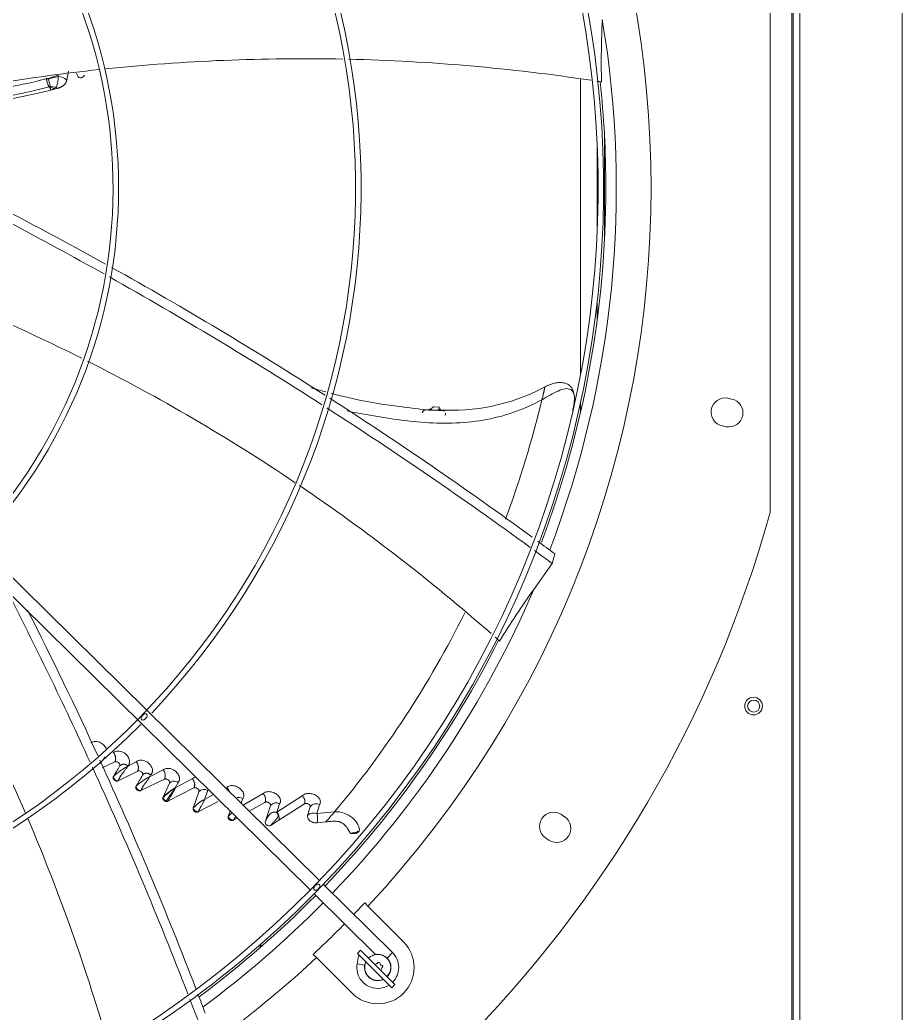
# Model space of a CAD drawing. Header units: millimetres. Extents: x 113490 to 142599, y -20467 to 115.
# Drawn here: x 129105.5 to 129505.6, y -11734.3 to -11283.8 of the extents above; entities that cross this region are included whole.
import ezdxf

# ---------------------------------------------------------------- set-up
doc = ezdxf.new("R2010")
doc.units = ezdxf.units.MM
doc.layers.add('DV3_0', color=7, linetype='Continuous')

msp = doc.modelspace()

# ---------------------------------------------------------------- linework, layer by layer
at = {"layer": 'DV3_0', "color": 7, "linetype": 'Continuous', "lineweight": 20}
for p, q in [((129455.64, -9845.59), (129455.64, -11865.47)), ((129505.64, -11903.49), (129505.64, -11274.49)), ((129117.42, -11310.52), (129117.42, -11310.5)), ((129118.33, -11310.31), (129122.82, -11308.9)), ((129122.82, -11308.9), (129122.85, -11309.41)), ((129118.83, -11314.21), (129118.79, -11314.18)), ((129119.46, -11315.62), (129118.88, -11314.26)), ((129119.12, -11314.17), (129121.07, -11314.84)), ((129121.07, -11314.84), (129119.46, -11315.62)), ((129122.04, -11314.26), (129121.07, -11314.84)), ((129122.24, -11314.88), (129122.04, -11314.26)), ((129370.63, -11383.52), (129370.63, -11336.47)), ((129367.31, -11379.64), (129367.31, -11340.34)), ((129367.31, -11419.76), (129367.31, -11411.56)), ((129291.78, -11460.67), (129295.32, -11460.77)), ((129272, -11709.27), (129274.46, -11706.78)), ((129261.88, -11712.5), (129258.44, -11711.89))]:
    msp.add_line(p, q, dxfattribs=at)
at = {"layer": 'DV3_0', "color": 7, "linetype": 'Continuous', "lineweight": 15}
for p, q in [((129456.24, -9857.26), (129456.24, -11851.51)), ((129459.24, -9857.26), (129459.24, -11851.51)), ((129445.74, -11507.16), (129445.74, -11212.82)), ((129126.72, -11311.09), (129127.54, -11307.04)), ((129117.42, -11310.5), (129117.4, -11310.42)), ((129118.38, -11310.46), (129118.33, -11310.31)), ((129122.85, -11309.41), (129118.38, -11310.46)), ((129118.39, -11310.5), (129118.38, -11310.46)), ((129359.73, -11444.84), (129359.73, -11310.84)), ((129118.79, -11314.18), (129119.15, -11313.76)), ((129118.83, -11314.21), (129119.16, -11313.9)), ((129118.88, -11314.26), (129118.83, -11314.21)), ((129118.88, -11314.26), (129119.12, -11314.17)), ((129119.16, -11313.9), (129119.15, -11313.76)), ((129122.04, -11314.26), (129119.16, -11313.9)), ((129122.24, -11314.88), (129119.46, -11315.62)), ((129241.33, -11674.11), (128932.04, -11369.11)), ((128928.48, -11374.03), (129237.15, -11678.41)), ((129428.29, -11455.72), (129426.62, -11455.38)), ((129291.76, -11460.82), (129295.28, -11460.91)), ((129295.85, -11459.44), (129292.99, -11459.21)), ((129295.28, -11460.91), (129295.32, -11460.77)), ((129298.49, -11460.8), (129297.22, -11460.78)), ((129359.73, -11461.9), (129359.73, -11457.32)), ((129424.13, -11467.94), (129425.79, -11468.27)), ((129346.89, -11530.33), (129348.18, -11526.01)), ((129338.57, -11542.07), (129346.89, -11530.33)), ((129148.55, -11620.32), (129142.83, -11623.06)), ((129158.19, -11620.23), (129154.24, -11622.34)), ((129154.24, -11622.34), (129154.37, -11622.14)), ((129158.89, -11624.44), (129150.03, -11628.89)), ((129170.44, -11623.91), (129164.21, -11627.07)), ((129164.21, -11627.07), (129164.76, -11626.19)), ((129171.11, -11628.16), (129160.3, -11633.34)), ((129170.4, -11636.28), (129173.33, -11630.01)), ((129183.68, -11627.95), (129175.94, -11632.12)), ((129175.94, -11632.12), (129177.2, -11629.68)), ((129184.4, -11632.14), (129172.61, -11638.17)), ((129184.07, -11641.22), (129186.69, -11633.86)), ((129189.14, -11637.31), (129190.73, -11633.35)), ((129193.23, -11635.11), (129189.14, -11637.31)), ((129215.76, -11634.71), (129206.73, -11639.99)), ((129233.51, -11635.73), (129221.98, -11643.18)), ((129195.42, -11638.34), (129186.33, -11642.99)), ((129205.79, -11639.06), (129206.57, -11636.93)), ((129216.62, -11638.65), (129209.48, -11642.7)), ((129216.79, -11647.61), (129219.09, -11640.13)), ((129234.51, -11639.39), (129222.88, -11646.74)), ((129235.99, -11644.6), (129237.14, -11640.66)), ((129199.97, -11645.09), (129200.8, -11642.57)), ((129221.98, -11643.18), (129221.75, -11643.15)), ((129248.19, -11642.94), (129240.12, -11643.74)), ((129352.53, -11645.15), (129351.11, -11644.2)), ((129204.05, -11645.77), (129202.33, -11646.75)), ((129222.88, -11646.74), (129219.28, -11649.09)), ((129244.26, -11647.52), (129240.26, -11647.92)), ((129255.49, -11652.78), (129255.48, -11652.77)), ((129344, -11654.85), (129345.42, -11655.79)), ((129274.46, -11706.78), (129243.11, -11675.87)), ((129238.93, -11680.17), (129266.78, -11707.63)), ((129263.35, -11685.77), (129261.86, -11684.27)), ((129279.46, -11701.88), (129263.35, -11685.77)), ((129214.39, -11704.6), (129214.39, -11703.27)), ((129214.7, -11703.01), (129214.7, -11704.34)), ((129238.52, -11707.61), (129240.01, -11709.1)), ((129259.07, -11708.28), (129258.44, -11711.89)), ((129260.01, -11705.77), (129258.6, -11707.18)), ((129274.16, -11722.74), (129258.6, -11707.18)), ((129259.83, -11708.41), (129259.07, -11708.28)), ((129260.01, -11705.77), (129275.57, -11721.32)), ((129240.01, -11709.1), (129256.12, -11725.21)), ((129263.76, -11709.1), (129263.27, -11709.02)), ((129274.16, -11722.74), (129275.57, -11721.32))]:
    msp.add_line(p, q, dxfattribs=at)
for centre, radius in [((129438.24, -11594.99), 4), ((129438.32, -11594.99), 2.75)]:
    msp.add_circle(centre, radius, dxfattribs=at)
for centre, radius, start, end in [((128914.24, -11359.99), 453.5, 315.9918, 45.5613), ((128914.24, -11359.99), 456, 316.0129, 45.5635), ((128914.24, -11359.99), 477.5, 316.9802, 43.0198), ((128914.24, -11359.99), 346, 316.5062, 45.3204), ((128914.24, -11359.99), 343.5, 315.6512, 45.622), ((128914.24, -11359.99), 233.5, 316.4663, 45.8392), ((128914.24, -11359.99), 236, 317.0271, 45.7088), ((129776.49, -11303.41), 407.31, 177.2335, 181.1915), ((129234.17, -12173.61), 872.25, 88.82742, 95.92318), ((129234.17, -12173.61), 872.25, 81.40447, 88.66355), ((129234.17, -12173.61), 872.25, 96.10944, 102.2715), ((129059.98, -11087.98), 229.83, 273.7436, 284.4718), ((129118.02, -11313.43), 3, 83.1052, 101.6036), ((129117.97, -11313.43), 2.96, 81.7265, 100.6224), ((129128.33, -11308.54), 11.08, 190.2785, 210.594), ((129088.61, -11319.16), 31.02, 10.0291, 16.2291), ((129122.73, -11314.98), 5.57, 44.234, 88.773), ((129136.21, -11306.69), 5.19, 193.4825, 210.9685), ((129234.17, -12173.61), 872.25, 81.09042, 81.22522), ((128914.24, -11359.99), 457, 0, 6.0686), ((129057.03, -11081.5), 240.73, 268.2172, 284.865), ((129060.47, -11087.41), 235.71, 267.3918, 284.4925), ((129118.7, -11313.97), 0.473, 334.4881, 7.6188), ((128250.29, -13004.2), 1841.3, 60.95292, 64.05747), ((128204.55, -13075.18), 1921.33, 60.74083, 63.6758), ((128914.24, -11359.99), 457, 339.424, 0), ((128250.29, -13004.2), 1841.3, 57.34191, 60.857), ((128743.51, -12217.42), 872.25, 63.43384, 69.5445), ((128204.55, -13075.18), 1921.33, 57.30151, 60.65735), ((128743.51, -12217.42), 872.25, 56.07412, 63.24774), ((129301.22, -11370.51), 90.33, 268.265, 299.1199), ((129353.22, -11454.5), 3.74, 5.171, 55.2182), ((128250.29, -13004.2), 1841.3, 53.79883, 57.26308), ((129301.26, -11381.92), 84.69, 298.9449, 299.1014), ((129337.43, -11455.21), 19.56, 343.2318, 2.9654), ((129357.18, -11454.14), 0.228, 185.4122, 193.4088), ((129425.37, -11461.66), 6.4, 78.75, 258.75), ((129427.04, -11461.99), 6.4, 258.75, 78.75), ((128204.55, -13075.18), 1921.33, 53.88646, 57.22542), ((129278.48, -11458.5), 13.48, 350.086, 350.7078), ((129284.44, -11457.07), 11.5, 341.215, 348.1299), ((128743.51, -12217.42), 872.25, 48.70033, 55.91709), ((128914.24, -11359.99), 551.5, 285.4775, 344.5225), ((128250.29, -13004.2), 1841.3, 53.39786, 53.70009), ((128204.55, -13075.18), 1921.33, 53.51882, 53.81385), ((127389.86, -12419.24), 1921.39, 24.56568, 27.16861), ((128307.06, -11989.01), 872.25, 23.32871, 30.53654), ((129670.3, -11778.63), 407.44, 144.5071, 148.4639), ((127467.13, -12384.07), 1840.9, 24.60001, 26.89057), ((128743.51, -12217.42), 872.25, 48.36342, 48.53339), ((128914.24, -11359.99), 457, 316.1597, 333.2808), ((128914.24, -11359.99), 343.5, 225.9212, 315.6512), ((128914.24, -11359.99), 346, 270, 315.3179), ((127389.86, -12419.24), 1921.39, 21.16348, 24.49317), ((127467.13, -12384.07), 1840.9, 21.02717, 24.54064), ((126261.59, -9865.68), 3381.22, 328.6085, 328.70007), ((129170.48, -11651.66), 33.52, 118.9878, 132.3769), ((125748.29, -9634.07), 3951.76, 329.64096, 329.72446), ((129177.89, -11652.79), 29.13, 118.0017, 132.6106), ((129167.56, -11626.55), 3.91, 335.5813, 42.3867), ((129175.42, -11631.68), 2.68, 48.4997, 141.4403), ((129196.63, -11634.45), 3.78, 12.1191, 44.0614), ((129191.02, -11656.75), 28.87, 121.4706, 135.595), ((129187.89, -11653.83), 24.77, 118.8187, 134.9058), ((129188.98, -11635.69), 2.93, 53.1363, 141.3148), ((129204.86, -11639.46), 3.06, 55.8728, 117.4823), ((129197.93, -11653.96), 18.83, 117.8465, 137.415), ((129221.64, -11642.09), 3.21, 59.3258, 142.3868), ((129070.61, -11589.89), 160.48, 340.6073, 342.0589), ((129239.88, -11642.72), 3.43, 63.9172, 143.096), ((129073.9, -11590.08), 174.66, 342.1076, 343.5161), ((129215.09, -11658.56), 20.25, 131.5607, 138.3129), ((129184.96, -11634.93), 21.01, 325.7537, 331.1896), ((129221.06, -11645.79), 2.73, 75.2441, 82.0086), ((129219.32, -11645.95), 3.71, 23.6858, 48.9928), ((129219.92, -11645.6), 3.17, 338.8246, 49.6777), ((129220.76, -11644.32), 1.96, 345.276, 355.8699), ((129238.72, -11647.35), 3.87, 68.7786, 134.8411), ((129233.66, -11646.04), 6.86, 344.1096, 19.6497), ((129233.41, -11646.05), 7.09, 344.7194, 19.04), ((129070.74, -11494.33), 231.46, 318.56, 320.0536), ((129347.56, -11649.53), 6.4, 56.25, 236.25), ((129348.97, -11650.47), 6.4, 236.25, 56.25), ((128307.06, -11989.01), 872.25, 15.92432, 23.15375), ((128914.24, -11359.99), 453.5, 315.56, 315.9918), ((128914.24, -11359.99), 456, 315.5714, 316.0129), ((128914.24, -11359.99), 453.5, 225.9915, 315.56), ((128914.24, -11359.99), 456, 270, 315.5611), ((128914.24, -11359.99), 457, 306.6, 315.4011), ((128914.24, -11359.99), 456, 315.5611, 315.5714), ((128914.24, -11359.99), 475.39, 316.1242, 316.989), ((128914.24, -11359.99), 475.39, 313.011, 315.4011), ((129267.79, -11713.54), 16.5, 225, 45), ((129267.79, -11713.54), 6, 315, 135), ((129267.79, -11713.54), 5.91, 315, 135), ((129267.79, -11713.54), 9.5, 315, 45.4011), ((128914.24, -11359.99), 477.5, 226.9802, 313.0198), ((129267.79, -11713.54), 9.5, 170, 270), ((129267.79, -11713.54), 6, 154.4712, 295.5288), ((129267.79, -11713.54), 5.91, 154.7712, 295.2288), ((129267.19, -11711.29), 0.6, 238.8788, 331.1212), ((129268.24, -11711.87), 0.6, 358.8617, 151.1383), ((129269.44, -11711.9), 0.6, 178.8788, 271.1212), ((129269.46, -11713.1), 0.6, 298.8618, 91.1382), ((129270.04, -11714.15), 0.6, 118.8788, 211.1212), ((129267.79, -11713.54), 9.5, 270, 302.8343), ((127467.13, -12384.07), 1840.9, 20.67002, 20.95746), ((127389.86, -12419.24), 1921.39, 20.79191, 21.08376)]:
    msp.add_arc(centre, radius, start, end, dxfattribs=at)
at = {"layer": 'DV3_0', "color": 7, "linetype": 'Continuous', "lineweight": 20}
for centre, radius, start, end in [((128914.24, -11359.99), 461.75, 339.1775, 9.5034), ((129118.19, -11313.2), 2.89, 87.0676, 105.6955), ((129112.28, -11310.14), 10.59, 337.0766, 3.9275), ((129084.14, -11323.08), 36.1, 11.929, 14.2834), ((128899.91, -11350.55), 454.74, 339.4486, 346.5883), ((128914.24, -11359.99), 461.75, 316.1456, 336.7764), ((128899.91, -11350.55), 454.74, 319.986, 333.5975), ((129170.86, -11636.43), 0.488, 162.8059, 194.1766), ((129172.81, -11635.59), 2.6, 201.5728, 250.1568), ((129172.51, -11636.83), 1.34, 244.2828, 274.1581), ((128914.24, -11359.99), 461.75, 306.4295, 315.4011)]:
    msp.add_arc(centre, radius, start, end, dxfattribs=at)
at = {"layer": 'DV3_0', "color": 7, "linetype": 'Continuous', "lineweight": 15}
for points, knots in [([(129122.24, -11314.88), (129122.36, -11314.85), (129122.59, -11314.79), (129122.93, -11314.68), (129123.25, -11314.57), (129123.55, -11314.46), (129123.83, -11314.34), (129124.1, -11314.21), (129124.36, -11314.09), (129124.59, -11313.96), (129124.82, -11313.82), (129125.03, -11313.68), (129125.22, -11313.53), (129125.4, -11313.38), (129125.62, -11313.19), (129125.87, -11312.93), (129126.12, -11312.6), (129126.33, -11312.25), (129126.5, -11311.88), (129126.63, -11311.5), (129126.69, -11311.23), (129126.72, -11311.09)], [0, 0, 0, 0, 0.056641, 0.110783, 0.162557, 0.212098, 0.259543, 0.305035, 0.348719, 0.390746, 0.431269, 0.470446, 0.508434, 0.545395, 0.581486, 0.649318, 0.716602, 0.784371, 0.853612, 0.925225, 1, 1, 1, 1]), ([(129131.76, -11309.37), (129131.81, -11309.49), (129131.98, -11309.71), (129132.37, -11309.95), (129132.87, -11310.05), (129133.41, -11310), (129133.92, -11309.81), (129134.31, -11309.52), (129134.58, -11309.18), (129134.68, -11308.92), (129134.7, -11308.79)], [0, 0, 0, 0, 0.124936, 0.249948, 0.37496, 0.499972, 0.624984, 0.749995, 0.875007, 1, 1, 1, 1]), ([(129244.24, -11452.5), (129242.34, -11451.98), (129240.13, -11451.35), (129237.93, -11450.71), (129237.63, -11450.62)], [0.25984177, 0.25984177, 0.25984177, 0.25984177, 0.29278146, 0.29802068, 0.29802068, 0.29802068, 0.29802068]), ([(129342.61, -11454.91), (129342.75, -11454.29), (129342.97, -11453.26), (129343.21, -11452.15), (129343.38, -11451.34), (129343.49, -11450.77), (129343.56, -11450.41), (129343.59, -11450.24), (129343.59, -11450.21), (129343.56, -11450.32), (129343.49, -11450.59), (129343.38, -11451.09), (129343.25, -11451.63), (129343.09, -11452.37), (129342.88, -11453.28), (129342.61, -11454.45), (129342.38, -11455.46), (129342.25, -11456.03)], [0, 0, 0, 0, 0.062128, 0.124656, 0.187183, 0.249711, 0.312238, 0.374766, 0.437294, 0.499821, 0.624876, 0.687404, 0.749931, 0.812459, 0.874987, 0.937514, 1, 1, 1, 1]), ([(129355.36, -11451.43), (129354.68, -11451.02), (129353.82, -11450.92), (129351.85, -11451.19), (129350.74, -11451.57), (129348.4, -11452.61), (129347.18, -11453.26), (129344.76, -11454.6), (129343.56, -11455.3), (129342.45, -11455.92)], [0, 0, 0, 0, 0.25, 0.25, 0.5, 0.5, 0.75, 0.75, 1, 1, 1, 1]), ([(129355.62, -11450.5), (129355.32, -11450.13), (129354.71, -11449.38), (129353.14, -11448.59), (129351.04, -11448.21), (129348.58, -11448.34), (129345.93, -11449.05), (129344.4, -11449.81), (129343.51, -11450.27)], [0, 0, 0, 0, 0.120272, 0.284495, 0.459149, 0.640843, 0.823587, 1, 1, 1, 1]), ([(129289.82, -11460.62), (129279.61, -11459.46), (129266.11, -11457.86), (129251.77, -11454.49), (129246.59, -11453.13)], [0, 0, 0, 0, 0.1570657, 0.2463577, 0.2463577, 0.2463577, 0.2463577]), ([(129253.88, -11461.13), (129255.56, -11461.47), (129257.25, -11461.79), (129268.42, -11463.91), (129277.98, -11465.49), (129296.95, -11466.95), (129306.36, -11466.83), (129324.7, -11463.76), (129333.63, -11460.83), (129342.25, -11456.03)], [0.6026537, 0.6026537, 0.6026537, 0.6026537, 0.625, 0.625, 0.75, 0.75, 0.875, 0.875, 1, 1, 1, 1]), ([(129288.02, -11461.92), (129288.04, -11461.87), (129288.07, -11461.78), (129288.13, -11461.64), (129288.19, -11461.52), (129288.25, -11461.41), (129288.31, -11461.31), (129288.42, -11461.17), (129288.6, -11460.99), (129288.91, -11460.81), (129289.31, -11460.68), (129289.85, -11460.62), (129290.33, -11460.64), (129290.71, -11460.68), (129290.95, -11460.72), (129291.16, -11460.75), (129291.33, -11460.78), (129291.46, -11460.8), (129291.57, -11460.81), (129291.67, -11460.81), (129291.73, -11460.82), (129291.76, -11460.82)], [0, 0, 0, 0, 0.034615, 0.067153, 0.097641, 0.126151, 0.15278, 0.177653, 0.253284, 0.326616, 0.426356, 0.551745, 0.706817, 0.759074, 0.82393, 0.874115, 0.905827, 0.93629, 0.961485, 0.980409, 1, 1, 1, 1]), ([(129291.46, -11460.42), (129291.45, -11460.36), (129291.44, -11460.25), (129291.46, -11460.1), (129291.5, -11460.08), (129291.55, -11460.18), (129291.58, -11460.32), (129291.62, -11460.49), (129291.65, -11460.6), (129291.71, -11460.68), (129291.77, -11460.67), (129291.78, -11460.67)], [0, 0, 0, 0, 0.128962, 0.223321, 0.471945, 0.607552, 0.749514, 0.893505, 0.958713, 0.987993, 1, 1, 1, 1]), ([(129291.46, -11460.42), (129291.49, -11460.41), (129291.53, -11460.37), (129291.6, -11460.33), (129291.67, -11460.3), (129291.71, -11460.29), (129291.73, -11460.28), (129291.74, -11460.28)], [0, 0, 0, 0, 0.0394695, 0.0785517, 0.1172794, 0.155685, 0.161873, 0.161873, 0.161873, 0.161873]), ([(129291.78, -11460.67), (129291.82, -11460.61), (129291.9, -11460.49), (129292.02, -11460.33), (129292.13, -11460.17), (129292.25, -11460.01), (129292.36, -11459.87), (129292.47, -11459.74), (129292.58, -11459.62), (129292.68, -11459.52), (129292.79, -11459.43), (129292.89, -11459.35), (129292.98, -11459.3), (129293.07, -11459.26), (129293.16, -11459.23), (129293.24, -11459.23), (129293.29, -11459.24), (129293.32, -11459.25)], [0, 0, 0, 0, 0.0316233, 0.063666, 0.0961048, 0.1289206, 0.1620988, 0.1956297, 0.2295096, 0.2637404, 0.2983311, 0.3332973, 0.3686623, 0.4044567, 0.4407194, 0.4774968, 0.5148434, 0.5148434, 0.5148434, 0.5148434]), ([(129295.28, -11460.91), (129295.36, -11460.91), (129295.54, -11460.91), (129295.93, -11460.89), (129296.42, -11460.87), (129297.08, -11460.91), (129297.58, -11461.01), (129297.87, -11461.18), (129297.92, -11461.22)], [0, 0, 0, 0, 0.0432673, 0.1100997, 0.236564, 0.3525356, 0.5287013, 0.5662275, 0.5662275, 0.5662275, 0.5662275]), ([(129295.32, -11460.77), (129295.34, -11460.77), (129295.38, -11460.76), (129295.42, -11460.72), (129295.49, -11460.68), (129295.56, -11460.62), (129295.65, -11460.54), (129295.79, -11460.43), (129295.96, -11460.34), (129296.16, -11460.28), (129296.36, -11460.34), (129296.35, -11460.55), (129296.35, -11460.65)], [0, 0, 0, 0, 0.012213, 0.03615, 0.072549, 0.121252, 0.181278, 0.274862, 0.441704, 0.562368, 0.791317, 1, 1, 1, 1]), ([(129160.65, -11601.1), (129160.61, -11601.05), (129160.53, -11600.96), (129160.42, -11600.72), (129160.38, -11600.32), (129160.56, -11599.89), (129160.83, -11599.51), (129161.1, -11599.19), (129161.4, -11598.91), (129161.78, -11598.64), (129162.2, -11598.46), (129162.59, -11598.48), (129162.83, -11598.6), (129162.92, -11598.67), (129162.96, -11598.71)], [0, 0, 0, 0, 0.040443, 0.081793, 0.180216, 0.319289, 0.407802, 0.503208, 0.598506, 0.68594, 0.822069, 0.918689, 0.959722, 1, 1, 1, 1]), ([(129162.96, -11598.71), (129163, -11598.76), (129163.08, -11598.85), (129163.2, -11599.09), (129163.24, -11599.49), (129163.06, -11599.92), (129162.79, -11600.31), (129162.52, -11600.62), (129162.22, -11600.9), (129161.84, -11601.17), (129161.42, -11601.36), (129161.03, -11601.33), (129160.79, -11601.21), (129160.7, -11601.14), (129160.65, -11601.1)], [0, 0, 0, 0, 0.040471, 0.081926, 0.180876, 0.319892, 0.408079, 0.503208, 0.597701, 0.68481, 0.821378, 0.918632, 0.959731, 1, 1, 1, 1]), ([(129144.77, -11614.55), (129144.65, -11614.24), (129144.22, -11613.4), (129143.27, -11612.39), (129142.07, -11611.6), (129140.95, -11611.15), (129139.76, -11610.97), (129138.6, -11611.09), (129137.99, -11611.47), (129137.68, -11611.66)], [0.3184367, 0.3184367, 0.3184367, 0.3184367, 0.3985096, 0.5413232, 0.628849, 0.7196251, 0.8121213, 0.9052908, 1, 1, 1, 1]), ([(129143.99, -11618.04), (129143.97, -11618.09), (129143.93, -11618.19), (129143.86, -11618.35), (129143.78, -11618.5), (129143.69, -11618.66), (129143.53, -11618.92), (129143.25, -11619.31), (129142.84, -11619.83), (129142.43, -11620.33), (129142.1, -11620.72), (129141.93, -11620.93), (129141.88, -11621)], [0.0000242, 0.0000242, 0.0000242, 0.0000242, 0.0223392, 0.0454389, 0.0693317, 0.0940459, 0.1196058, 0.1909934, 0.2852171, 0.3759865, 0.4428982, 0.4761984, 0.4761984, 0.4761984, 0.4761984]), ([(129154.37, -11622.14), (129154.49, -11622.02), (129154.72, -11621.8), (129154.97, -11621.4), (129155.13, -11621), (129155.22, -11620.62), (129155.25, -11620.25), (129155.24, -11619.92), (129155.14, -11619.14), (129154.62, -11617.9), (129153.44, -11616.68), (129152.23, -11615.92), (129151.11, -11615.49), (129149.93, -11615.33), (129148.77, -11615.47), (129148.17, -11615.86), (129147.87, -11616.06)], [0, 0, 0, 0, 0.045484, 0.087511, 0.126239, 0.161752, 0.193995, 0.22288, 0.248302, 0.398303, 0.542361, 0.628866, 0.719082, 0.81149, 0.90479, 1, 1, 1, 1]), ([(129147.87, -11616.06), (129147.91, -11616.11), (129147.98, -11616.19), (129148.08, -11616.33), (129148.16, -11616.46), (129148.25, -11616.59), (129148.32, -11616.71), (129148.38, -11616.83), (129148.44, -11616.95), (129148.5, -11617.06), (129148.55, -11617.17), (129148.59, -11617.27), (129148.62, -11617.36), (129148.66, -11617.45), (129148.69, -11617.54), (129148.71, -11617.61), (129148.73, -11617.68), (129148.75, -11617.75), (129148.76, -11617.81), (129148.78, -11617.86), (129148.79, -11617.9), (129148.8, -11617.94), (129148.8, -11617.97), (129148.81, -11617.99), (129148.84, -11618.15), (129148.89, -11618.44), (129148.92, -11618.84), (129148.9, -11619.2), (129148.85, -11619.53), (129148.77, -11619.83), (129148.67, -11620.09), (129148.59, -11620.24), (129148.55, -11620.32)], [0, 0, 0, 0, 0.034344, 0.067168, 0.098516, 0.128424, 0.156915, 0.184012, 0.209726, 0.234069, 0.257047, 0.278666, 0.298927, 0.317831, 0.335378, 0.351567, 0.366395, 0.37986, 0.391959, 0.402687, 0.412043, 0.420021, 0.42662, 0.431837, 0.435668, 0.528079, 0.616208, 0.700323, 0.780585, 0.857152, 0.930213, 1, 1, 1, 1]), ([(129150.7, -11622.28), (129150.73, -11622.22), (129150.79, -11622.11), (129150.84, -11621.84), (129150.8, -11621.46), (129150.56, -11621), (129150.17, -11620.6), (129149.7, -11620.33), (129149.25, -11620.21), (129148.92, -11620.21), (129148.7, -11620.26), (129148.6, -11620.3), (129148.55, -11620.32)], [0, 0, 0, 0, 0.060979, 0.122856, 0.254546, 0.396945, 0.545585, 0.68882, 0.805931, 0.904784, 0.952657, 1, 1, 1, 1]), ([(129154.24, -11622.34), (129154.22, -11622.39), (129154.18, -11622.49), (129154.12, -11622.64), (129154.04, -11622.79), (129153.96, -11622.95), (129153.8, -11623.21), (129153.54, -11623.6), (129153.15, -11624.12), (129152.74, -11624.62), (129152.42, -11625.03), (129152.1, -11625.43), (129151.78, -11625.86), (129151.47, -11626.31), (129151.23, -11626.69), (129151.04, -11627), (129150.87, -11627.3), (129150.71, -11627.6), (129150.56, -11627.89), (129150.42, -11628.17), (129150.29, -11628.43), (129150.16, -11628.68), (129150.07, -11628.82), (129150.03, -11628.89)], [0, 0, 0, 0, 0.022116, 0.044979, 0.068622, 0.093072, 0.118353, 0.189051, 0.281999, 0.373022, 0.439614, 0.481491, 0.564848, 0.63761, 0.682237, 0.724973, 0.76612, 0.806014, 0.845018, 0.883516, 0.921909, 0.9606, 1, 1, 1, 1]), ([(129154.37, -11622.14), (129154.33, -11622.11), (129154.26, -11622.04), (129154.14, -11621.95), (129154.02, -11621.87), (129153.9, -11621.79), (129153.78, -11621.71), (129153.65, -11621.65), (129153.52, -11621.59), (129153.39, -11621.54), (129153.26, -11621.49), (129153.12, -11621.46), (129152.99, -11621.43), (129152.85, -11621.4), (129152.72, -11621.39), (129152.59, -11621.38), (129152.45, -11621.38), (129152.32, -11621.38), (129152.19, -11621.4), (129152.07, -11621.42), (129151.94, -11621.44), (129151.82, -11621.48), (129151.7, -11621.52), (129151.58, -11621.57), (129151.46, -11621.62), (129151.35, -11621.68), (129151.25, -11621.75), (129151.14, -11621.82), (129151.05, -11621.9), (129150.95, -11621.99), (129150.86, -11622.08), (129150.78, -11622.18), (129150.73, -11622.25), (129150.7, -11622.28)], [0, 0, 0, 0, 0.030291, 0.06056, 0.090853, 0.121211, 0.151668, 0.182249, 0.212976, 0.243865, 0.274927, 0.306171, 0.337603, 0.369226, 0.401044, 0.43306, 0.465274, 0.49769, 0.530307, 0.563117, 0.596108, 0.629266, 0.662573, 0.696012, 0.729564, 0.76321, 0.796931, 0.830709, 0.864529, 0.898377, 0.932243, 0.966118, 1, 1, 1, 1]), ([(129164.76, -11626.19), (129164.88, -11626.07), (129165.11, -11625.84), (129165.36, -11625.44), (129165.51, -11625.04), (129165.59, -11624.66), (129165.62, -11624.3), (129165.6, -11623.97), (129165.49, -11623.19), (129164.94, -11621.95), (129163.73, -11620.76), (129162.52, -11620.02), (129161.41, -11619.61), (129160.23, -11619.46), (129159.07, -11619.62), (129158.49, -11620.03), (129158.19, -11620.23)], [0, 0, 0, 0, 0.045632, 0.087718, 0.126426, 0.161832, 0.193872, 0.222444, 0.247427, 0.398097, 0.543438, 0.628642, 0.718208, 0.8105, 0.904084, 1, 1, 1, 1]), ([(129158.19, -11620.23), (129158.23, -11620.28), (129158.3, -11620.36), (129158.4, -11620.5), (129158.49, -11620.63), (129158.57, -11620.76), (129158.65, -11620.88), (129158.72, -11621), (129158.78, -11621.12), (129158.83, -11621.23), (129158.88, -11621.34), (129158.92, -11621.44), (129158.96, -11621.53), (129158.99, -11621.62), (129159.02, -11621.7), (129159.04, -11621.77), (129159.06, -11621.84), (129159.08, -11621.9), (129159.1, -11621.95), (129159.11, -11622), (129159.12, -11622.04), (129159.13, -11622.08), (129159.13, -11622.1), (129159.17, -11622.27), (129159.22, -11622.56), (129159.25, -11622.96), (129159.24, -11623.32), (129159.19, -11623.66), (129159.11, -11623.95), (129159.01, -11624.21), (129158.93, -11624.37), (129158.89, -11624.44)], [0, 0, 0, 0, 0.034913, 0.068221, 0.099975, 0.130214, 0.158967, 0.186255, 0.212093, 0.236491, 0.259457, 0.280995, 0.301106, 0.31979, 0.337046, 0.352872, 0.367264, 0.38022, 0.391735, 0.401805, 0.410427, 0.417596, 0.42331, 0.427565, 0.521414, 0.610902, 0.696294, 0.777739, 0.855376, 0.929387, 1, 1, 1, 1]), ([(129150.03, -11628.89), (129150, -11628.91), (129149.96, -11628.93), (129149.88, -11628.96), (129149.79, -11628.98), (129149.68, -11629.01), (129149.53, -11629.03), (129149.34, -11629.02), (129149.14, -11628.99), (129148.82, -11628.9), (129148.5, -11628.72), (129148.22, -11628.47), (129148.04, -11628.25), (129147.89, -11628.02), (129147.8, -11627.77), (129147.75, -11627.53), (129147.75, -11627.32), (129147.78, -11627.15), (129147.82, -11627.02), (129147.87, -11626.94), (129147.89, -11626.9)], [0, 0, 0, 0, 0.023685, 0.047466, 0.071475, 0.09584, 0.144223, 0.193094, 0.248324, 0.304393, 0.444759, 0.517414, 0.59071, 0.664382, 0.736891, 0.805398, 0.873372, 0.916416, 0.958401, 1, 1, 1, 1]), ([(129150.03, -11628.89), (129149.85, -11628.93), (129149.6, -11628.88), (129149.04, -11628.64), (129148.74, -11628.45), (129148.24, -11628), (129148.04, -11627.74), (129147.82, -11627.26), (129147.8, -11627.05), (129147.89, -11626.9)], [0, 0, 0, 0, 0.25, 0.25, 0.5, 0.5, 0.75, 0.75, 1, 1, 1, 1]), ([(129161.07, -11626.38), (129161.1, -11626.32), (129161.16, -11626.21), (129161.2, -11625.93), (129161.15, -11625.55), (129160.91, -11625.09), (129160.5, -11624.7), (129160.03, -11624.44), (129159.58, -11624.33), (129159.26, -11624.33), (129159.04, -11624.38), (129158.94, -11624.42), (129158.89, -11624.44)], [0, 0, 0, 0, 0.060903, 0.122655, 0.25432, 0.397066, 0.546321, 0.689979, 0.806929, 0.905328, 0.952911, 1, 1, 1, 1]), ([(129164.21, -11627.07), (129164.19, -11627.11), (129164.16, -11627.21), (129164.1, -11627.35), (129164.04, -11627.5), (129163.96, -11627.65), (129163.83, -11627.9), (129163.59, -11628.27), (129163.24, -11628.76), (129162.87, -11629.25), (129162.57, -11629.63), (129162.29, -11630.01), (129161.99, -11630.42), (129161.69, -11630.85), (129161.46, -11631.22), (129161.28, -11631.52), (129161.12, -11631.81), (129160.96, -11632.1), (129160.82, -11632.37), (129160.68, -11632.64), (129160.55, -11632.89), (129160.42, -11633.13), (129160.34, -11633.27), (129160.3, -11633.34)], [0, 0, 0, 0, 0.021768, 0.044278, 0.067562, 0.091644, 0.116549, 0.185919, 0.276389, 0.3673, 0.432608, 0.471944, 0.555436, 0.628427, 0.674056, 0.717868, 0.760141, 0.801183, 0.841323, 0.88091, 0.920305, 0.959878, 1, 1, 1, 1]), ([(129164.76, -11626.19), (129164.73, -11626.16), (129164.65, -11626.1), (129164.54, -11626.01), (129164.42, -11625.92), (129164.29, -11625.84), (129164.17, -11625.77), (129164.04, -11625.71), (129163.91, -11625.65), (129163.78, -11625.6), (129163.64, -11625.56), (129163.51, -11625.52), (129163.38, -11625.5), (129163.24, -11625.47), (129163.11, -11625.46), (129162.97, -11625.45), (129162.84, -11625.45), (129162.71, -11625.46), (129162.58, -11625.47), (129162.45, -11625.5), (129162.32, -11625.53), (129162.2, -11625.56), (129162.08, -11625.6), (129161.96, -11625.65), (129161.84, -11625.71), (129161.73, -11625.77), (129161.62, -11625.84), (129161.52, -11625.92), (129161.42, -11626), (129161.32, -11626.08), (129161.23, -11626.18), (129161.15, -11626.27), (129161.1, -11626.34), (129161.07, -11626.38)], [0, 0, 0, 0, 0.030121, 0.060224, 0.090357, 0.120564, 0.150876, 0.181322, 0.211924, 0.242699, 0.273659, 0.304813, 0.336169, 0.367731, 0.399502, 0.431485, 0.463683, 0.496098, 0.528729, 0.561568, 0.594602, 0.627818, 0.661197, 0.694722, 0.728373, 0.76213, 0.795975, 0.829888, 0.863855, 0.897859, 0.93189, 0.965938, 1, 1, 1, 1]), ([(129177.2, -11629.68), (129177.3, -11629.56), (129177.49, -11629.33), (129177.69, -11628.94), (129177.81, -11628.56), (129177.87, -11628.18), (129177.88, -11627.82), (129177.84, -11627.48), (129177.69, -11626.71), (129177.08, -11625.51), (129175.86, -11624.38), (129174.66, -11623.69), (129173.57, -11623.31), (129172.43, -11623.18), (129171.31, -11623.34), (129170.73, -11623.72), (129170.44, -11623.91)], [0, 0, 0, 0, 0.042988, 0.083321, 0.121126, 0.156486, 0.189349, 0.219635, 0.247246, 0.398049, 0.54578, 0.630422, 0.719507, 0.811377, 0.904576, 1, 1, 1, 1]), ([(129185.29, -11627.24), (129185.03, -11627.27), (129184.43, -11627.41), (129183.96, -11627.75), (129183.68, -11627.95)], [0.8396517, 0.8396517, 0.8396517, 0.8396517, 0.9042984, 1, 1, 1, 1]), ([(129160.3, -11633.34), (129160.27, -11633.35), (129160.22, -11633.37), (129160.15, -11633.4), (129160.07, -11633.42), (129159.96, -11633.45), (129159.81, -11633.46), (129159.62, -11633.46), (129159.42, -11633.43), (129159.1, -11633.33), (129158.78, -11633.16), (129158.5, -11632.91), (129158.32, -11632.7), (129158.18, -11632.46), (129158.08, -11632.22), (129158.03, -11631.98), (129158.03, -11631.77), (129158.06, -11631.6), (129158.1, -11631.47), (129158.14, -11631.39), (129158.16, -11631.35)], [0, 0, 0, 0, 0.023103, 0.046302, 0.069715, 0.09346, 0.141592, 0.19023, 0.245942, 0.302454, 0.444237, 0.517183, 0.590708, 0.664499, 0.737116, 0.805641, 0.873604, 0.916607, 0.95852, 1, 1, 1, 1]), ([(129160.3, -11633.34), (129160.12, -11633.36), (129159.87, -11633.31), (129159.32, -11633.07), (129159.03, -11632.87), (129158.53, -11632.43), (129158.33, -11632.18), (129158.1, -11631.71), (129158.08, -11631.5), (129158.16, -11631.35)], [0, 0, 0, 0, 0.25, 0.25, 0.5, 0.5, 0.75, 0.75, 1, 1, 1, 1]), ([(129173.33, -11630.01), (129173.34, -11629.98), (129173.36, -11629.93), (129173.39, -11629.84), (129173.4, -11629.74), (129173.41, -11629.61), (129173.39, -11629.43), (129173.33, -11629.21), (129173.22, -11628.99), (129173.02, -11628.7), (129172.68, -11628.39), (129172.22, -11628.15), (129171.84, -11628.06), (129171.58, -11628.05), (129171.41, -11628.07), (129171.25, -11628.1), (129171.16, -11628.14), (129171.11, -11628.16)], [0, 0, 0, 0, 0.030358, 0.060715, 0.091326, 0.122441, 0.187897, 0.254659, 0.325793, 0.39806, 0.547495, 0.691544, 0.808778, 0.858283, 0.907076, 0.953825, 1, 1, 1, 1]), ([(129183.68, -11627.95), (129183.71, -11627.99), (129183.78, -11628.06), (129183.88, -11628.19), (129183.97, -11628.31), (129184.05, -11628.42), (129184.12, -11628.54), (129184.19, -11628.66), (129184.25, -11628.77), (129184.31, -11628.87), (129184.36, -11628.98), (129184.4, -11629.08), (129184.44, -11629.17), (129184.48, -11629.26), (129184.51, -11629.35), (129184.54, -11629.43), (129184.56, -11629.5), (129184.58, -11629.57), (129184.6, -11629.64), (129184.62, -11629.69), (129184.63, -11629.75), (129184.64, -11629.8), (129184.65, -11629.84), (129184.7, -11630.03), (129184.75, -11630.36), (129184.76, -11630.8), (129184.72, -11631.2), (129184.64, -11631.55), (129184.54, -11631.87), (129184.44, -11632.05), (129184.4, -11632.14)], [0, 0, 0, 0, 0.032368, 0.063415, 0.093194, 0.121749, 0.149112, 0.175307, 0.20035, 0.224254, 0.247026, 0.268671, 0.289192, 0.308588, 0.326858, 0.344, 0.360011, 0.374887, 0.388623, 0.401214, 0.412658, 0.422947, 0.43208, 0.44005, 0.545293, 0.645478, 0.740868, 0.831603, 0.917878, 1, 1, 1, 1]), ([(129186.69, -11633.86), (129186.7, -11633.83), (129186.72, -11633.77), (129186.74, -11633.68), (129186.74, -11633.59), (129186.74, -11633.45), (129186.71, -11633.28), (129186.63, -11633.07), (129186.5, -11632.85), (129186.28, -11632.58), (129186, -11632.35), (129185.67, -11632.18), (129185.44, -11632.09), (129185.22, -11632.04), (129185, -11632.02), (129184.79, -11632.02), (129184.58, -11632.06), (129184.46, -11632.11), (129184.4, -11632.14)], [0, 0, 0, 0, 0.030546, 0.061121, 0.091979, 0.123365, 0.189489, 0.256975, 0.328949, 0.402078, 0.553216, 0.625751, 0.69763, 0.756021, 0.813551, 0.877124, 0.938633, 1, 1, 1, 1]), ([(129206.57, -11636.93), (129206.67, -11636.79), (129206.85, -11636.52), (129207, -11636.07), (129207.06, -11635.63), (129207.04, -11635.21), (129206.96, -11634.82), (129206.72, -11634.04), (129205.99, -11632.9), (129204.68, -11631.9), (129203.44, -11631.34), (129202.38, -11631.06), (129201.27, -11631.01), (129200.18, -11631.22), (129199.63, -11631.62), (129199.35, -11631.82)], [0, 0, 0, 0, 0.048319, 0.093612, 0.13613, 0.175841, 0.212492, 0.24595, 0.396838, 0.551403, 0.633547, 0.720883, 0.811655, 0.904459, 1, 1, 1, 1]), ([(129172.61, -11638.17), (129172.58, -11638.18), (129172.54, -11638.2), (129172.46, -11638.23), (129172.38, -11638.26), (129172.27, -11638.28), (129172.13, -11638.3), (129171.95, -11638.31), (129171.75, -11638.28), (129171.44, -11638.21), (129171.12, -11638.05), (129170.83, -11637.82), (129170.64, -11637.62), (129170.49, -11637.39), (129170.38, -11637.15), (129170.31, -11636.91), (129170.3, -11636.71), (129170.31, -11636.54), (129170.34, -11636.41), (129170.38, -11636.32), (129170.4, -11636.28)], [0, 0, 0, 0, 0.023076, 0.046315, 0.069833, 0.093744, 0.141136, 0.189036, 0.244037, 0.299791, 0.441115, 0.514551, 0.588572, 0.66295, 0.736219, 0.805448, 0.874103, 0.916828, 0.958588, 1, 1, 1, 1]), ([(129171.93, -11638.04), (129172, -11637.91), (129172.16, -11637.64), (129172.5, -11637.06), (129172.95, -11636.35), (129173.49, -11635.57), (129174.04, -11634.84), (129174.57, -11634.14), (129175.09, -11633.46), (129175.56, -11632.78), (129175.83, -11632.34), (129175.94, -11632.12)], [0, 0, 0, 0, 0.062498, 0.125001, 0.250008, 0.375015, 0.500021, 0.625028, 0.750035, 0.875041, 1, 1, 1, 1]), ([(129175.94, -11632.12), (129175.93, -11632.17), (129175.91, -11632.26), (129175.86, -11632.41), (129175.81, -11632.56), (129175.74, -11632.73), (129175.65, -11632.9), (129175.56, -11633.09), (129175.46, -11633.29), (129175.34, -11633.5), (129175.14, -11633.83), (129174.9, -11634.21), (129174.66, -11634.58), (129174.45, -11634.89), (129174.27, -11635.18), (129174.07, -11635.5), (129173.8, -11635.95), (129173.48, -11636.51), (129173.19, -11637.07), (129172.99, -11637.46), (129172.86, -11637.71), (129172.73, -11637.95), (129172.65, -11638.1), (129172.61, -11638.17)], [0, 0, 0, 0, 0.021725, 0.045279, 0.070709, 0.098055, 0.127351, 0.158627, 0.191912, 0.227228, 0.264599, 0.358633, 0.42228, 0.454975, 0.512767, 0.565816, 0.614185, 0.725877, 0.827463, 0.870174, 0.912916, 0.956066, 1, 1, 1, 1]), ([(129223.28, -11639.33), (129223.36, -11639.19), (129223.52, -11638.94), (129223.66, -11638.51), (129223.71, -11638.09), (129223.69, -11637.67), (129223.6, -11637.26), (129223.32, -11636.48), (129222.5, -11635.36), (129221.13, -11634.47), (129219.87, -11633.99), (129218.84, -11633.78), (129217.72, -11633.77), (129216.6, -11634.04), (129216.04, -11634.48), (129215.76, -11634.71)], [0, 0, 0, 0, 0.04416, 0.086796, 0.128084, 0.1682, 0.207124, 0.244756, 0.394791, 0.555025, 0.629883, 0.713634, 0.804159, 0.899585, 1, 1, 1, 1]), ([(129215.76, -11634.71), (129215.8, -11634.74), (129215.87, -11634.81), (129215.97, -11634.92), (129216.06, -11635.03), (129216.15, -11635.14), (129216.23, -11635.25), (129216.3, -11635.36), (129216.37, -11635.47), (129216.43, -11635.57), (129216.48, -11635.67), (129216.53, -11635.77), (129216.58, -11635.86), (129216.62, -11635.95), (129216.65, -11636.03), (129216.68, -11636.11), (129216.71, -11636.19), (129216.73, -11636.26), (129216.76, -11636.33), (129216.78, -11636.39), (129216.79, -11636.44), (129216.84, -11636.63), (129216.91, -11636.95), (129216.93, -11637.36), (129216.91, -11637.74), (129216.85, -11638.08), (129216.75, -11638.39), (129216.66, -11638.56), (129216.62, -11638.65)], [0, 0, 0, 0, 0.032899, 0.064458, 0.094752, 0.123838, 0.15176, 0.178553, 0.204241, 0.228841, 0.252366, 0.274822, 0.296215, 0.316544, 0.335811, 0.354013, 0.371146, 0.387206, 0.402188, 0.416087, 0.428897, 0.440613, 0.544029, 0.643173, 0.738243, 0.829293, 0.916449, 1, 1, 1, 1]), ([(129241.39, -11639.64), (129241.44, -11639.55), (129241.55, -11639.39), (129241.69, -11639.03), (129241.84, -11638.32), (129241.54, -11637.15), (129240.41, -11635.83), (129238.95, -11635.05), (129237.61, -11634.69), (129236.55, -11634.57), (129235.43, -11634.66), (129234.32, -11635), (129233.78, -11635.48), (129233.51, -11635.73)], [0, 0, 0, 0, 0.026984, 0.053974, 0.112551, 0.239933, 0.38697, 0.555519, 0.630167, 0.713559, 0.803882, 0.899324, 1, 1, 1, 1]), ([(129233.51, -11635.73), (129233.54, -11635.76), (129233.61, -11635.82), (129233.72, -11635.93), (129233.81, -11636.03), (129233.91, -11636.13), (129233.99, -11636.24), (129234.08, -11636.35), (129234.15, -11636.46), (129234.22, -11636.57), (129234.29, -11636.67), (129234.35, -11636.78), (129234.41, -11636.89), (129234.46, -11637), (129234.51, -11637.1), (129234.55, -11637.21), (129234.59, -11637.31), (129234.62, -11637.41), (129234.65, -11637.51), (129234.67, -11637.6), (129234.7, -11637.7), (129234.72, -11637.85), (129234.75, -11638.06), (129234.77, -11638.33), (129234.75, -11638.6), (129234.71, -11638.87), (129234.63, -11639.14), (129234.55, -11639.3), (129234.51, -11639.39)], [0, 0, 0, 0, 0.033091, 0.065299, 0.096702, 0.127365, 0.157345, 0.186688, 0.215433, 0.243612, 0.271253, 0.298377, 0.325004, 0.351149, 0.376826, 0.402045, 0.426818, 0.451151, 0.475052, 0.498528, 0.521583, 0.544215, 0.610695, 0.680334, 0.753617, 0.830991, 0.912924, 1, 1, 1, 1]), ([(129189.14, -11637.31), (129189.14, -11637.33), (129189.13, -11637.37), (129189.12, -11637.44), (129189.1, -11637.53), (129189.06, -11637.67), (129189, -11637.87), (129188.91, -11638.11), (129188.74, -11638.5), (129188.47, -11639.03), (129188.14, -11639.64), (129187.76, -11640.3), (129187.37, -11641.01), (129187.03, -11641.67), (129186.82, -11642.09), (129186.69, -11642.34), (129186.57, -11642.57), (129186.45, -11642.79), (129186.37, -11642.92), (129186.33, -11642.99)], [0, 0, 0, 0, 0.008471, 0.020849, 0.037173, 0.057479, 0.094233, 0.135729, 0.182098, 0.301941, 0.417999, 0.498958, 0.649695, 0.779421, 0.824012, 0.868085, 0.91192, 0.955796, 1, 1, 1, 1]), ([(129219.09, -11640.13), (129219.1, -11640.1), (129219.12, -11640.04), (129219.13, -11639.95), (129219.13, -11639.86), (129219.12, -11639.73), (129219.07, -11639.56), (129218.98, -11639.36), (129218.84, -11639.17), (129218.59, -11638.92), (129218.27, -11638.71), (129217.92, -11638.58), (129217.66, -11638.51), (129217.42, -11638.48), (129217.2, -11638.48), (129216.99, -11638.51), (129216.8, -11638.56), (129216.68, -11638.62), (129216.62, -11638.65)], [0, 0, 0, 0, 0.029896, 0.059787, 0.089936, 0.1206, 0.185011, 0.250864, 0.322237, 0.395142, 0.549911, 0.626794, 0.703247, 0.763639, 0.823169, 0.8835, 0.941942, 1, 1, 1, 1]), ([(129237.14, -11640.66), (129237.15, -11640.63), (129237.16, -11640.57), (129237.17, -11640.48), (129237.17, -11640.39), (129237.15, -11640.27), (129237.1, -11640.11), (129237, -11639.92), (129236.85, -11639.74), (129236.58, -11639.5), (129236.23, -11639.32), (129235.84, -11639.21), (129235.56, -11639.17), (129235.3, -11639.16), (129235.08, -11639.18), (129234.87, -11639.23), (129234.67, -11639.29), (129234.56, -11639.35), (129234.51, -11639.39)], [0, 0, 0, 0, 0.029164, 0.058177, 0.087309, 0.116826, 0.179188, 0.243122, 0.313607, 0.385995, 0.543799, 0.624534, 0.704824, 0.767483, 0.82951, 0.88787, 0.944265, 1, 1, 1, 1]), ([(129186.33, -11642.99), (129186.3, -11643), (129186.24, -11643.03), (129186.15, -11643.07), (129186.05, -11643.1), (129185.94, -11643.12), (129185.84, -11643.13), (129185.7, -11643.13), (129185.53, -11643.12), (129185.31, -11643.08), (129185.07, -11643), (129184.83, -11642.88), (129184.61, -11642.72), (129184.34, -11642.46), (129184.15, -11642.17), (129184.04, -11641.85), (129184.01, -11641.65), (129184.01, -11641.48), (129184.03, -11641.35), (129184.06, -11641.26), (129184.07, -11641.22)], [0, 0, 0, 0, 0.030129, 0.060098, 0.090132, 0.120453, 0.151278, 0.182814, 0.237513, 0.292849, 0.363728, 0.435399, 0.509374, 0.583753, 0.731898, 0.801807, 0.871124, 0.914962, 0.957714, 1, 1, 1, 1]), ([(129202.33, -11646.75), (129202.3, -11646.76), (129202.24, -11646.8), (129202.15, -11646.84), (129202.05, -11646.87), (129201.95, -11646.89), (129201.84, -11646.91), (129201.7, -11646.92), (129201.52, -11646.92), (129201.3, -11646.89), (129201.06, -11646.82), (129200.8, -11646.71), (129200.57, -11646.56), (129200.36, -11646.38), (129200.18, -11646.17), (129200.05, -11645.95), (129199.96, -11645.72), (129199.92, -11645.52), (129199.92, -11645.36), (129199.93, -11645.22), (129199.95, -11645.14), (129199.97, -11645.09)], [0, 0, 0, 0, 0.029725, 0.059353, 0.089098, 0.119171, 0.149777, 0.181113, 0.236416, 0.292325, 0.364768, 0.437887, 0.512681, 0.587629, 0.662325, 0.735799, 0.804811, 0.873158, 0.91634, 0.958408, 1, 1, 1, 1]), ([(129221.44, -11643.08), (129221.06, -11643.03), (129220.7, -11643.06), (129220.01, -11643.24), (129219.7, -11643.38), (129219.13, -11643.75), (129218.88, -11643.97), (129218.44, -11644.44), (129218.24, -11644.7), (129217.89, -11645.21), (129217.74, -11645.47), (129217.48, -11645.98), (129217.36, -11646.23), (129217.05, -11646.93), (129216.9, -11647.33), (129216.79, -11647.61)], [0, 0, 0, 0, 0.125, 0.125, 0.25, 0.25, 0.375, 0.375, 0.5, 0.5, 0.625, 0.625, 0.75, 0.75, 1, 1, 1, 1]), ([(129219.28, -11649.09), (129219.49, -11648.87), (129219.73, -11648.59), (129220.26, -11647.98), (129220.56, -11647.64), (129221.06, -11647.09), (129221.23, -11646.9), (129221.58, -11646.5), (129221.76, -11646.3), (129222.09, -11645.89), (129222.24, -11645.68), (129222.5, -11645.26), (129222.6, -11645.04), (129222.66, -11644.81)], [0, 0, 0, 0, 0.25, 0.25, 0.5, 0.5, 0.625, 0.625, 0.75, 0.75, 0.875, 0.875, 1, 1, 1, 1]), ([(129240.26, -11647.92), (129240.17, -11647.93), (129239.83, -11647.95), (129238.89, -11647.92), (129237.73, -11647.56), (129236.78, -11646.86), (129236.25, -11646.17), (129235.95, -11645.4), (129235.97, -11644.87), (129235.99, -11644.6)], [0, 0, 0, 0, 0.040166, 0.156459, 0.424797, 0.568936, 0.70936, 0.852194, 1, 1, 1, 1]), ([(129248.19, -11642.94), (129249.63, -11642.78), (129251.11, -11643.01), (129253.9, -11644.02), (129255.21, -11644.79), (129257.4, -11646.63), (129258.28, -11647.69), (129259.37, -11649.81), (129259.59, -11650.87), (129259.4, -11651.75)], [0, 0, 0, 0, 0.25, 0.25, 0.5, 0.5, 0.75, 0.75, 1, 1, 1, 1]), ([(129216.79, -11647.61), (129216.72, -11647.81), (129216.73, -11648.06), (129216.94, -11648.55), (129217.14, -11648.79), (129217.58, -11649.08), (129217.75, -11649.16), (129218.11, -11649.27), (129218.3, -11649.3), (129218.63, -11649.31), (129218.76, -11649.29), (129219.03, -11649.22), (129219.16, -11649.17), (129219.28, -11649.09)], [0, 0, 0, 0, 0.25, 0.25, 0.5, 0.5, 0.625, 0.625, 0.75, 0.75, 0.875, 0.875, 1, 1, 1, 1]), ([(129244.26, -11647.52), (129244.5, -11647.49), (129245.03, -11647.43), (129246.01, -11647.33), (129247.08, -11647.24), (129248.21, -11647.21), (129249.13, -11647.25), (129249.92, -11647.37), (129250.51, -11647.52), (129251.1, -11647.75), (129251.69, -11648.05), (129252.3, -11648.48), (129252.92, -11649.02), (129253.47, -11649.64), (129253.88, -11650.19), (129254.15, -11650.59), (129254.35, -11650.91), (129254.54, -11651.22), (129254.72, -11651.53), (129254.89, -11651.82), (129255.05, -11652.09), (129255.2, -11652.35), (129255.34, -11652.58), (129255.43, -11652.71), (129255.48, -11652.77)], [0, 0, 0, 0, 0.040265, 0.086415, 0.160521, 0.214872, 0.27235, 0.313658, 0.351295, 0.379996, 0.429661, 0.477318, 0.528728, 0.60507, 0.664546, 0.698808, 0.733837, 0.769618, 0.806141, 0.8434, 0.881397, 0.920144, 0.959665, 1, 1, 1, 1]), ([(129259.4, -11651.75), (129259.35, -11651.8), (129259.25, -11651.91), (129259.09, -11652.07), (129258.92, -11652.21), (129258.74, -11652.34), (129258.55, -11652.46), (129258.35, -11652.55), (129258.14, -11652.64), (129257.85, -11652.73), (129257.46, -11652.81), (129256.97, -11652.84), (129256.47, -11652.83), (129255.98, -11652.8), (129255.64, -11652.78), (129255.48, -11652.77)], [0, 0, 0, 0, 0.053355, 0.106652, 0.159725, 0.212534, 0.26516, 0.317648, 0.369797, 0.421334, 0.53594, 0.65085, 0.766283, 0.882004, 1, 1, 1, 1]), ([(129255.49, -11652.78), (129255.49, -11652.79), (129255.5, -11652.79), (129255.53, -11652.79), (129255.56, -11652.79), (129255.6, -11652.79), (129255.65, -11652.78), (129255.72, -11652.76), (129255.83, -11652.73), (129255.97, -11652.69), (129256.14, -11652.63), (129256.27, -11652.58), (129256.34, -11652.55)], [0, 0, 0, 0, 0.045138, 0.093894, 0.146983, 0.205017, 0.268537, 0.338042, 0.464102, 0.614994, 0.787637, 1, 1, 1, 1]), ([(129258.79, -11651.7), (129258.75, -11651.74), (129258.67, -11651.82), (129258.55, -11651.94), (129258.43, -11652.05), (129258.3, -11652.14), (129258.17, -11652.23), (129257.99, -11652.33), (129257.76, -11652.43), (129257.39, -11652.52), (129256.91, -11652.57), (129256.54, -11652.55), (129256.34, -11652.55)], [0, 0, 0, 0, 0.065832, 0.129369, 0.190676, 0.249903, 0.307282, 0.363127, 0.47581, 0.588444, 0.784812, 1, 1, 1, 1]), ([(129259.4, -11651.75), (129259.37, -11651.83), (129259.28, -11651.87), (129259.05, -11651.85), (129258.91, -11651.79), (129258.79, -11651.7)], [0, 0, 0, 0, 0.5, 0.5, 1, 1, 1, 1]), ([(129238.98, -11678.33), (129238.94, -11678.29), (129238.86, -11678.2), (129238.74, -11677.96), (129238.71, -11677.56), (129238.88, -11677.13), (129239.15, -11676.74), (129239.42, -11676.43), (129239.73, -11676.15), (129240.1, -11675.88), (129240.52, -11675.7), (129240.92, -11675.72), (129241.16, -11675.84), (129241.25, -11675.92), (129241.29, -11675.95)], [0, 0, 0, 0, 0.040419, 0.081737, 0.180004, 0.318741, 0.407079, 0.502384, 0.597672, 0.685216, 0.821732, 0.918627, 0.959704, 1, 1, 1, 1]), ([(129241.29, -11675.95), (129241.33, -11676), (129241.41, -11676.09), (129241.53, -11676.33), (129241.57, -11676.73), (129241.39, -11677.16), (129241.12, -11677.55), (129240.85, -11677.86), (129240.55, -11678.14), (129240.17, -11678.41), (129239.75, -11678.59), (129239.35, -11678.56), (129239.12, -11678.45), (129239.02, -11678.37), (129238.98, -11678.33)], [0, 0, 0, 0, 0.040441, 0.08184, 0.180502, 0.319168, 0.407275, 0.502441, 0.597059, 0.684342, 0.821198, 0.918588, 0.959713, 1, 1, 1, 1]), ([(129263.56, -11709.32), (129263.55, -11709.3), (129263.5, -11709.25), (129263.4, -11709.15), (129263.31, -11709.06), (129263.27, -11709.02)], [0.93699996, 0.93699996, 0.93699996, 0.93699996, 0.94570082, 0.97250001, 1, 1, 1, 1])]:
    msp.add_open_spline(points, degree=3, knots=knots, dxfattribs=at)
for points in [[(129356.78, -11453.23), (129356.25, -11451.49), (129355.87, -11450.58), (129355.62, -11450.5)], [(129298.47, -11462.19), (129298.5, -11462.5), (129298.43, -11462.81), (129298.37, -11463.13)]]:
    msp.add_open_spline(points, degree=3, dxfattribs=at)
at = {"layer": 'DV3_0', "color": 7, "linetype": 'Continuous', "lineweight": 20}
msp.add_open_spline([(129186.33, -11642.99), (129186.17, -11643.02), (129185.94, -11642.97), (129185.41, -11642.77), (129185.13, -11642.6), (129184.62, -11642.22), (129184.4, -11641.99), (129184.11, -11641.57), (129184.04, -11641.37), (129184.07, -11641.22)], degree=3, knots=[0, 0, 0, 0, 0.25, 0.25, 0.5, 0.5, 0.75, 0.75, 1, 1, 1, 1], dxfattribs=at)
msp.add_open_spline([(129202.33, -11646.75), (129202.17, -11646.78), (129201.7, -11646.72), (129200.82, -11646.26), (129200.12, -11645.61), (129199.96, -11645.23), (129199.97, -11645.09)], degree=3, dxfattribs=at)

doc.saveas('drawing.dxf')
